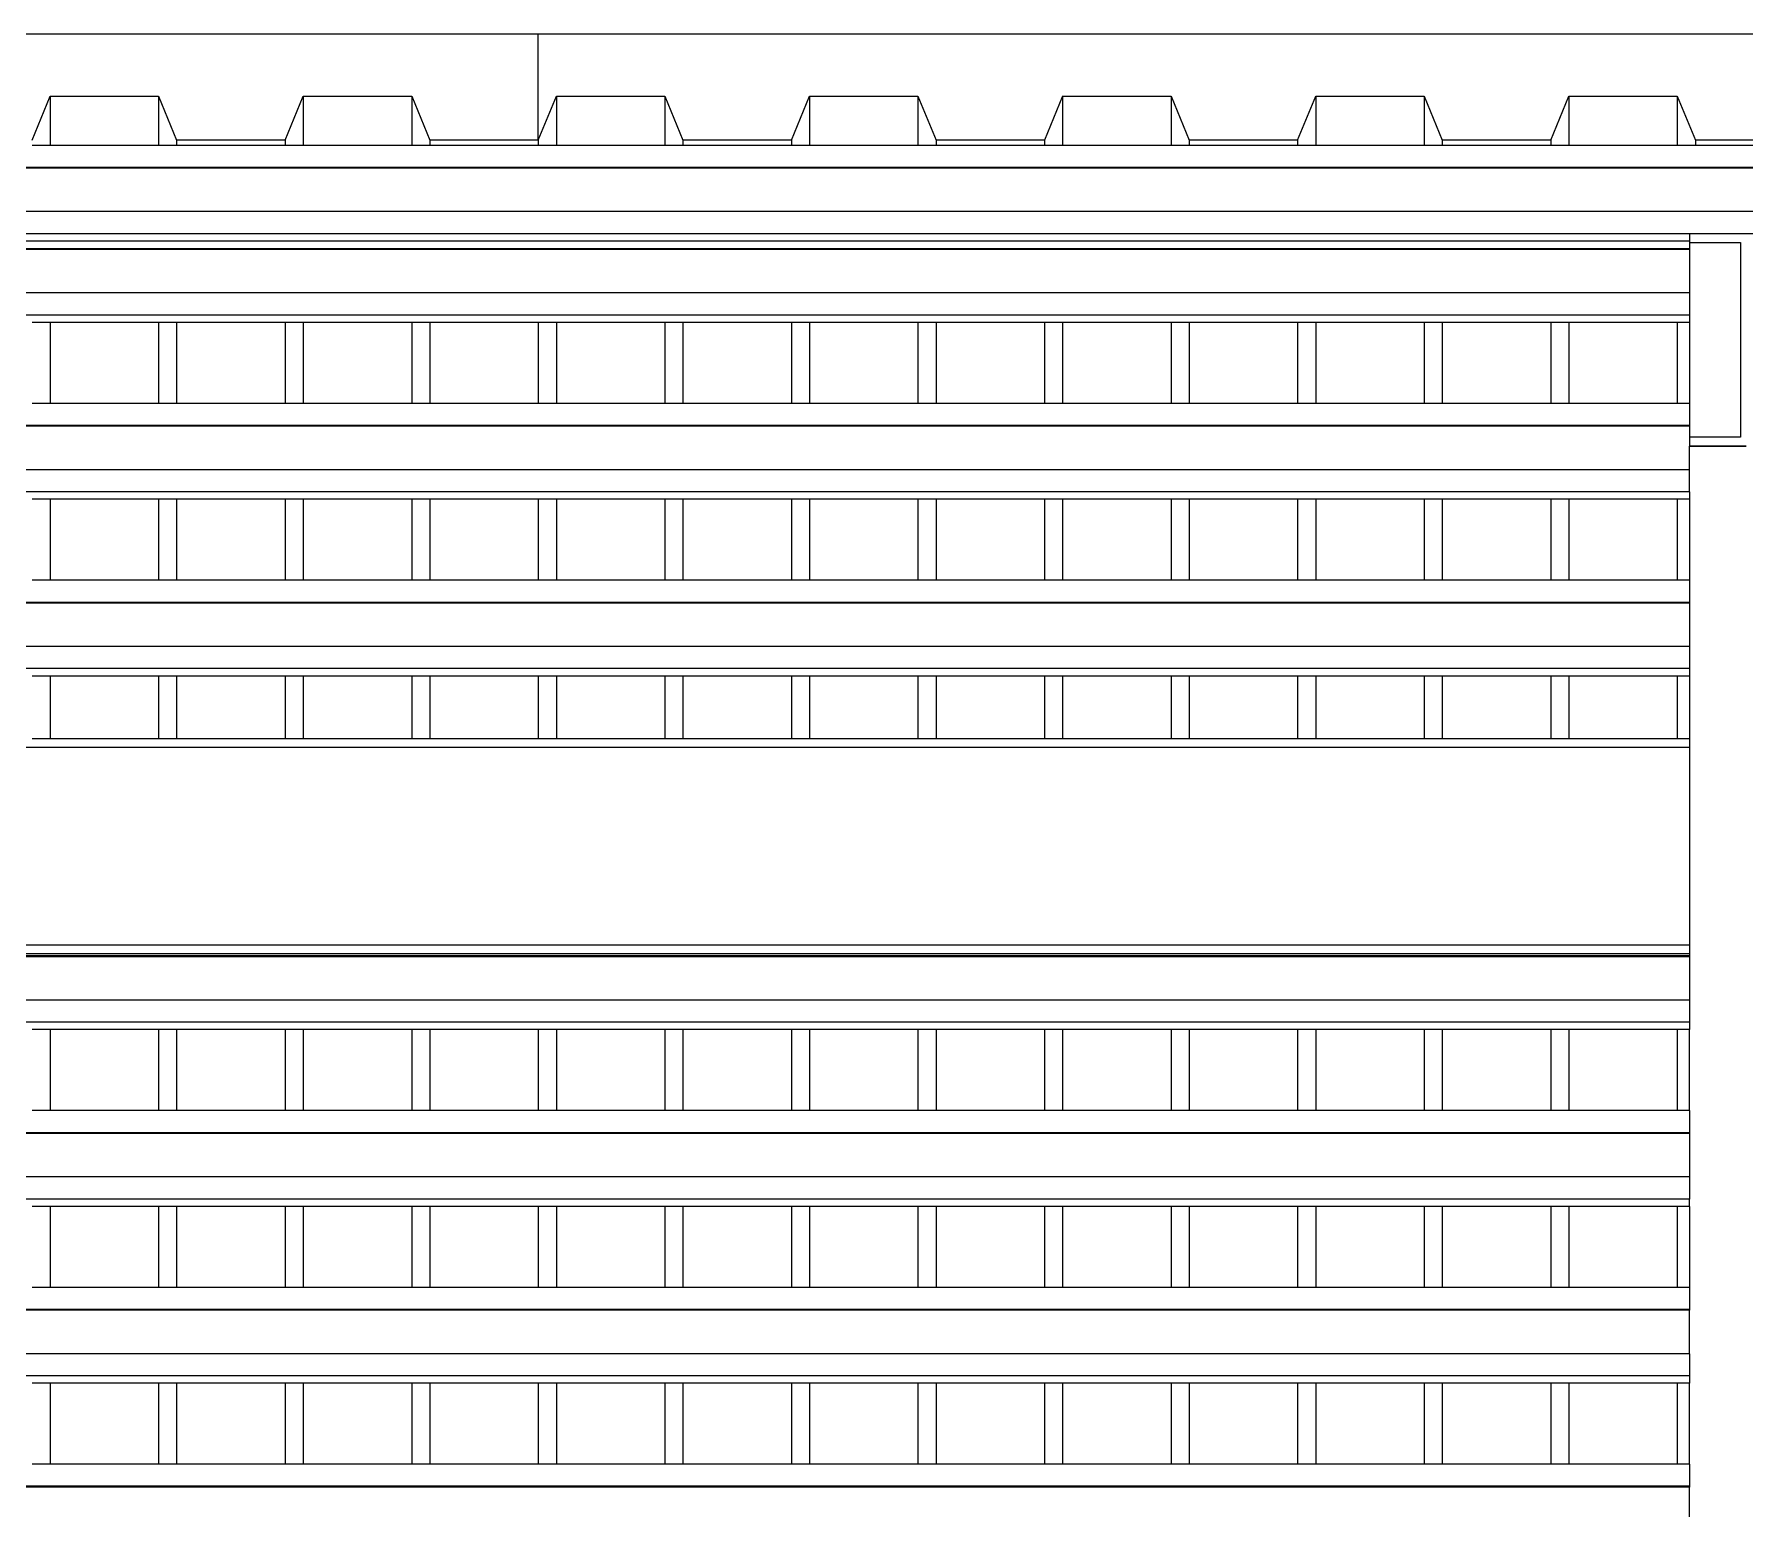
# Model space of a CAD drawing. Header units: metres. Extents: x -59 to 59, y -13 to 12.
# Drawn here: x -30.936 to -29.027, y 10.822 to 12.467 of the extents above; entities that cross this region are included whole.
import ezdxf

# ---------------------------------------------------------------- set-up
doc = ezdxf.new("R2010")
doc.units = ezdxf.units.M

msp = doc.modelspace()

# ---------------------------------------------------------------- linework, layer by layer
for p, q in [((-30.3734, 12.467), (-33.48, 12.467)), ((-30.3734, 12.3487), (-30.3734, 12.467)), ((-27.2669, 12.467), (-30.3734, 12.467)), ((-30.9382, 12.3487), (-30.9181, 12.398)), ((-30.9181, 12.398), (-30.9181, 12.343)), ((-30.9181, 12.398), (-30.797, 12.398)), ((-30.797, 12.398), (-30.797, 12.343)), ((-30.797, 12.398), (-30.7769, 12.3487)), ((-30.6558, 12.3487), (-30.6357, 12.398)), ((-30.6357, 12.398), (-30.6357, 12.343)), ((-30.6357, 12.398), (-30.5146, 12.398)), ((-30.5146, 12.398), (-30.5146, 12.343)), ((-30.5146, 12.398), (-30.4945, 12.3487)), ((-30.3734, 12.3487), (-30.3532, 12.398)), ((-30.3532, 12.398), (-30.2322, 12.398)), ((-30.3532, 12.398), (-30.3532, 12.343)), ((-30.2322, 12.398), (-30.212, 12.3487)), ((-30.2322, 12.398), (-30.2322, 12.343)), ((-30.091, 12.3487), (-30.0708, 12.398)), ((-30.0708, 12.398), (-29.9498, 12.398)), ((-30.0708, 12.398), (-30.0708, 12.343)), ((-29.9498, 12.398), (-29.9296, 12.3487)), ((-29.9498, 12.398), (-29.9498, 12.343)), ((-29.7884, 12.398), (-29.8086, 12.3487)), ((-29.7884, 12.398), (-29.7884, 12.343)), ((-29.7884, 12.398), (-29.6674, 12.398)), ((-29.6674, 12.398), (-29.6674, 12.343)), ((-29.6674, 12.398), (-29.6472, 12.3487)), ((-29.5262, 12.3487), (-29.506, 12.398)), ((-29.506, 12.398), (-29.506, 12.343)), ((-29.506, 12.398), (-29.385, 12.398)), ((-29.385, 12.398), (-29.385, 12.343)), ((-29.385, 12.398), (-29.3648, 12.3487)), ((-29.2438, 12.3487), (-29.2236, 12.398)), ((-29.2236, 12.398), (-29.2236, 12.343)), ((-29.2236, 12.398), (-29.1026, 12.398)), ((-29.1026, 12.398), (-29.1026, 12.343)), ((-29.1026, 12.398), (-29.0824, 12.3487)), ((-30.7769, 12.3487), (-30.7769, 12.343)), ((-30.6558, 12.3487), (-30.7769, 12.3487)), ((-30.6558, 12.3487), (-30.6558, 12.343)), ((-30.4945, 12.3487), (-30.4945, 12.343)), ((-30.3734, 12.3487), (-30.4945, 12.3487)), ((-30.3734, 12.3487), (-30.3734, 12.343)), ((-30.091, 12.3487), (-30.212, 12.3487)), ((-30.212, 12.3487), (-30.212, 12.343)), ((-30.091, 12.3487), (-30.091, 12.343)), ((-29.8086, 12.3487), (-29.9296, 12.3487)), ((-29.9296, 12.3487), (-29.9296, 12.343)), ((-29.8086, 12.3487), (-29.8086, 12.343)), ((-29.6472, 12.3487), (-29.6472, 12.343)), ((-29.5262, 12.3487), (-29.6472, 12.3487)), ((-29.5262, 12.3487), (-29.5262, 12.343)), ((-29.3648, 12.3487), (-29.3648, 12.343)), ((-29.2438, 12.3487), (-29.3648, 12.3487)), ((-29.2438, 12.3487), (-29.2438, 12.343)), ((-29.0824, 12.3487), (-29.0824, 12.343)), ((-28.9613, 12.3487), (-29.0824, 12.3487)), ((-30.9181, 12.343), (-30.9382, 12.343)), ((-30.797, 12.343), (-30.9181, 12.343)), ((-30.7769, 12.343), (-30.797, 12.343)), ((-30.6558, 12.343), (-30.7769, 12.343)), ((-30.6357, 12.343), (-30.6558, 12.343)), ((-30.5146, 12.343), (-30.6357, 12.343)), ((-30.4945, 12.343), (-30.5146, 12.343)), ((-30.3734, 12.343), (-30.4945, 12.343)), ((-30.3532, 12.343), (-30.3734, 12.343)), ((-30.2322, 12.343), (-30.3532, 12.343)), ((-30.212, 12.343), (-30.2322, 12.343)), ((-30.091, 12.343), (-30.212, 12.343)), ((-30.0708, 12.343), (-30.091, 12.343)), ((-29.9498, 12.343), (-30.0708, 12.343)), ((-29.9296, 12.343), (-29.9498, 12.343)), ((-29.8086, 12.343), (-29.9296, 12.343)), ((-29.7884, 12.343), (-29.8086, 12.343)), ((-29.6674, 12.343), (-29.7884, 12.343)), ((-29.6472, 12.343), (-29.6674, 12.343)), ((-29.5262, 12.343), (-29.6472, 12.343)), ((-29.506, 12.343), (-29.5262, 12.343)), ((-29.385, 12.343), (-29.506, 12.343)), ((-29.3648, 12.343), (-29.385, 12.343)), ((-29.2438, 12.343), (-29.3648, 12.343)), ((-29.2236, 12.343), (-29.2438, 12.343)), ((-29.1026, 12.343), (-29.2236, 12.343)), ((-29.0824, 12.343), (-29.1026, 12.343)), ((-28.9613, 12.343), (-29.0824, 12.343)), ((-18.7743, 12.3184), (-39.5889, 12.3184)), ((-18.7743, 12.3175), (-39.5889, 12.3175)), ((-18.7743, 12.2691), (-39.5889, 12.2691)), ((-29.0889, 12.2444), (-32.7189, 12.2444)), ((-29.0889, 12.2362), (-32.7189, 12.2362)), ((-28.9689, 12.2444), (-29.0889, 12.2444)), ((-29.0889, 12.2444), (-29.0889, 12.2362)), ((-29.0889, 12.2362), (-29.0889, 12.2347)), ((-29.0889, 12.2347), (-29.032, 12.2347)), ((-29.0889, 12.2347), (-29.0889, 12.2277)), ((-29.032, 12.2347), (-29.032, 12.0173)), ((-29.0889, 12.2277), (-32.7189, 12.2277)), ((-29.0889, 12.2268), (-32.7189, 12.2268)), ((-29.0889, 12.2277), (-29.0889, 12.2268)), ((-29.0889, 12.2268), (-29.0889, 12.1783)), ((-29.0889, 12.1783), (-32.7189, 12.1783)), ((-29.0889, 12.1783), (-29.0889, 12.1537)), ((-29.0889, 12.1537), (-32.7189, 12.1537)), ((-30.9181, 12.1455), (-30.9382, 12.1455)), ((-30.9181, 12.1455), (-30.9181, 12.055)), ((-30.797, 12.1455), (-30.9181, 12.1455)), ((-30.797, 12.1455), (-30.797, 12.055)), ((-30.7769, 12.1455), (-30.797, 12.1455)), ((-30.7769, 12.1455), (-30.7769, 12.055)), ((-30.6558, 12.1455), (-30.7769, 12.1455)), ((-30.6558, 12.1455), (-30.6558, 12.055)), ((-30.6357, 12.1455), (-30.6558, 12.1455)), ((-30.6357, 12.1455), (-30.6357, 12.055)), ((-30.5146, 12.1455), (-30.6357, 12.1455)), ((-30.5146, 12.1455), (-30.5146, 12.055)), ((-30.4945, 12.1455), (-30.5146, 12.1455)), ((-30.4945, 12.1455), (-30.4945, 12.055)), ((-30.3734, 12.1455), (-30.4945, 12.1455)), ((-30.3734, 12.1455), (-30.3734, 12.055)), ((-30.3532, 12.1455), (-30.3734, 12.1455)), ((-30.3532, 12.1455), (-30.3532, 12.055)), ((-30.2322, 12.1455), (-30.3532, 12.1455)), ((-30.2322, 12.1455), (-30.2322, 12.055)), ((-30.212, 12.1455), (-30.2322, 12.1455)), ((-30.212, 12.1455), (-30.212, 12.055)), ((-30.091, 12.1455), (-30.212, 12.1455)), ((-30.091, 12.1455), (-30.091, 12.055)), ((-30.0708, 12.1455), (-30.091, 12.1455)), ((-30.0708, 12.1455), (-30.0708, 12.055)), ((-29.9498, 12.1455), (-30.0708, 12.1455)), ((-29.9498, 12.1455), (-29.9498, 12.055)), ((-29.9296, 12.1455), (-29.9498, 12.1455)), ((-29.9296, 12.1455), (-29.9296, 12.055)), ((-29.8086, 12.1455), (-29.9296, 12.1455)), ((-29.8086, 12.1455), (-29.8086, 12.055)), ((-29.7884, 12.1455), (-29.8086, 12.1455)), ((-29.7884, 12.1455), (-29.7884, 12.055)), ((-29.6674, 12.1455), (-29.7884, 12.1455)), ((-29.6674, 12.1455), (-29.6674, 12.055)), ((-29.6472, 12.1455), (-29.6674, 12.1455)), ((-29.6472, 12.1455), (-29.6472, 12.055)), ((-29.5262, 12.1455), (-29.6472, 12.1455)), ((-29.5262, 12.1455), (-29.5262, 12.055)), ((-29.506, 12.1455), (-29.5262, 12.1455)), ((-29.506, 12.1455), (-29.506, 12.055)), ((-29.385, 12.1455), (-29.506, 12.1455)), ((-29.385, 12.1455), (-29.385, 12.055)), ((-29.3648, 12.1455), (-29.385, 12.1455)), ((-29.3648, 12.1455), (-29.3648, 12.055)), ((-29.2438, 12.1455), (-29.3648, 12.1455)), ((-29.2438, 12.1455), (-29.2438, 12.055)), ((-29.2236, 12.1455), (-29.2438, 12.1455)), ((-29.2236, 12.1455), (-29.2236, 12.055)), ((-29.1026, 12.1455), (-29.2236, 12.1455)), ((-29.1026, 12.1455), (-29.1026, 12.055)), ((-29.0889, 12.1455), (-29.1026, 12.1455)), ((-29.0889, 12.1537), (-29.0889, 12.1455)), ((-29.0889, 12.1455), (-29.0889, 12.055)), ((-30.9181, 12.055), (-30.9382, 12.055)), ((-30.797, 12.055), (-30.9181, 12.055)), ((-30.7769, 12.055), (-30.797, 12.055)), ((-30.6558, 12.055), (-30.7769, 12.055)), ((-30.6357, 12.055), (-30.6558, 12.055)), ((-30.5146, 12.055), (-30.6357, 12.055)), ((-30.4945, 12.055), (-30.5146, 12.055)), ((-30.3734, 12.055), (-30.4945, 12.055)), ((-30.3532, 12.055), (-30.3734, 12.055)), ((-30.2322, 12.055), (-30.3532, 12.055)), ((-30.212, 12.055), (-30.2322, 12.055)), ((-30.091, 12.055), (-30.212, 12.055)), ((-30.0708, 12.055), (-30.091, 12.055)), ((-29.9498, 12.055), (-30.0708, 12.055)), ((-29.9296, 12.055), (-29.9498, 12.055)), ((-29.8086, 12.055), (-29.9296, 12.055)), ((-29.7884, 12.055), (-29.8086, 12.055)), ((-29.6674, 12.055), (-29.7884, 12.055)), ((-29.6472, 12.055), (-29.6674, 12.055)), ((-29.5262, 12.055), (-29.6472, 12.055)), ((-29.506, 12.055), (-29.5262, 12.055)), ((-29.385, 12.055), (-29.506, 12.055)), ((-29.3648, 12.055), (-29.385, 12.055)), ((-29.2438, 12.055), (-29.3648, 12.055)), ((-29.2236, 12.055), (-29.2438, 12.055)), ((-29.1026, 12.055), (-29.2236, 12.055)), ((-29.0889, 12.055), (-29.1026, 12.055)), ((-29.0889, 12.055), (-29.0889, 12.0304)), ((-29.0889, 12.0304), (-32.7189, 12.0304)), ((-29.0889, 12.0296), (-32.7189, 12.0296)), ((-29.0889, 12.0304), (-29.0889, 12.0296)), ((-29.0889, 12.0296), (-29.0889, 12.0173)), ((-29.0889, 12.0173), (-29.0889, 12.0077)), ((-29.032, 12.0173), (-29.0889, 12.0173)), ((-29.0889, 12.0077), (-29.032, 12.0077)), ((-29.0889, 12.0077), (-29.0889, 12.0074)), ((-29.0889, 12.0074), (-29.032, 12.0074)), ((-29.0889, 11.9811), (-29.0889, 12.0074)), ((-29.0889, 12.0074), (-29.0889, 12.0074)), ((-29.032, 12.0077), (-29.032, 12.0074)), ((-29.032, 12.0077), (-29.0258, 12.0077)), ((-29.032, 12.0074), (-29.0258, 12.0074)), ((-29.0889, 11.9811), (-32.7189, 11.9811)), ((-29.0889, 11.9564), (-29.0889, 11.9811)), ((-29.0889, 11.9564), (-32.7189, 11.9564)), ((-30.9181, 11.9482), (-30.9382, 11.9482)), ((-30.9181, 11.9482), (-30.9181, 11.8578)), ((-30.797, 11.9482), (-30.9181, 11.9482)), ((-30.797, 11.9482), (-30.797, 11.8578)), ((-30.7769, 11.9482), (-30.797, 11.9482)), ((-30.7769, 11.9482), (-30.7769, 11.8578)), ((-30.6558, 11.9482), (-30.7769, 11.9482)), ((-30.6558, 11.9482), (-30.6558, 11.8578)), ((-30.6357, 11.9482), (-30.6558, 11.9482)), ((-30.6357, 11.9482), (-30.6357, 11.8578)), ((-30.5146, 11.9482), (-30.6357, 11.9482)), ((-30.5146, 11.9482), (-30.5146, 11.8578)), ((-30.4945, 11.9482), (-30.5146, 11.9482)), ((-30.4945, 11.9482), (-30.4945, 11.8578)), ((-30.3734, 11.9482), (-30.4945, 11.9482)), ((-30.3734, 11.9482), (-30.3734, 11.8578)), ((-30.3532, 11.9482), (-30.3734, 11.9482)), ((-30.3532, 11.9482), (-30.3532, 11.8578)), ((-30.2322, 11.9482), (-30.3532, 11.9482)), ((-30.2322, 11.9482), (-30.2322, 11.8578)), ((-30.212, 11.9482), (-30.2322, 11.9482)), ((-30.212, 11.9482), (-30.212, 11.8578)), ((-30.091, 11.9482), (-30.212, 11.9482)), ((-30.091, 11.9482), (-30.091, 11.8578)), ((-30.0708, 11.9482), (-30.091, 11.9482)), ((-30.0708, 11.9482), (-30.0708, 11.8578)), ((-29.9498, 11.9482), (-30.0708, 11.9482)), ((-29.9498, 11.9482), (-29.9498, 11.8578)), ((-29.9296, 11.9482), (-29.9498, 11.9482)), ((-29.9296, 11.9482), (-29.9296, 11.8578)), ((-29.8086, 11.9482), (-29.9296, 11.9482)), ((-29.8086, 11.9482), (-29.8086, 11.8578)), ((-29.7884, 11.9482), (-29.8086, 11.9482)), ((-29.7884, 11.9482), (-29.7884, 11.8578)), ((-29.6674, 11.9482), (-29.7884, 11.9482)), ((-29.6674, 11.9482), (-29.6674, 11.8578)), ((-29.6472, 11.9482), (-29.6674, 11.9482)), ((-29.6472, 11.9482), (-29.6472, 11.8578)), ((-29.5262, 11.9482), (-29.6472, 11.9482)), ((-29.5262, 11.9482), (-29.5262, 11.8578)), ((-29.506, 11.9482), (-29.5262, 11.9482)), ((-29.506, 11.9482), (-29.506, 11.8578)), ((-29.385, 11.9482), (-29.506, 11.9482)), ((-29.385, 11.9482), (-29.385, 11.8578)), ((-29.3648, 11.9482), (-29.385, 11.9482)), ((-29.3648, 11.9482), (-29.3648, 11.8578)), ((-29.2438, 11.9482), (-29.3648, 11.9482)), ((-29.2438, 11.9482), (-29.2438, 11.8578)), ((-29.2236, 11.9482), (-29.2438, 11.9482)), ((-29.2236, 11.9482), (-29.2236, 11.8578)), ((-29.1026, 11.9482), (-29.2236, 11.9482)), ((-29.1026, 11.9482), (-29.1026, 11.8578)), ((-29.0889, 11.9482), (-29.1026, 11.9482)), ((-29.0889, 11.9564), (-29.0889, 11.9482)), ((-29.0889, 11.9482), (-29.0889, 11.8578)), ((-30.9181, 11.8578), (-30.9382, 11.8578)), ((-30.797, 11.8578), (-30.9181, 11.8578)), ((-30.7769, 11.8578), (-30.797, 11.8578)), ((-30.6558, 11.8578), (-30.7769, 11.8578)), ((-30.6357, 11.8578), (-30.6558, 11.8578)), ((-30.5146, 11.8578), (-30.6357, 11.8578)), ((-30.4945, 11.8578), (-30.5146, 11.8578)), ((-30.3734, 11.8578), (-30.4945, 11.8578)), ((-30.3532, 11.8578), (-30.3734, 11.8578)), ((-30.2322, 11.8578), (-30.3532, 11.8578)), ((-30.212, 11.8578), (-30.2322, 11.8578)), ((-30.091, 11.8578), (-30.212, 11.8578)), ((-30.0708, 11.8578), (-30.091, 11.8578)), ((-29.9498, 11.8578), (-30.0708, 11.8578)), ((-29.9296, 11.8578), (-29.9498, 11.8578)), ((-29.8086, 11.8578), (-29.9296, 11.8578)), ((-29.7884, 11.8578), (-29.8086, 11.8578)), ((-29.6674, 11.8578), (-29.7884, 11.8578)), ((-29.6472, 11.8578), (-29.6674, 11.8578)), ((-29.5262, 11.8578), (-29.6472, 11.8578)), ((-29.506, 11.8578), (-29.5262, 11.8578)), ((-29.385, 11.8578), (-29.506, 11.8578)), ((-29.3648, 11.8578), (-29.385, 11.8578)), ((-29.2438, 11.8578), (-29.3648, 11.8578)), ((-29.2236, 11.8578), (-29.2438, 11.8578)), ((-29.1026, 11.8578), (-29.2236, 11.8578)), ((-29.0889, 11.8578), (-29.1026, 11.8578)), ((-29.0889, 11.8578), (-29.0889, 11.8331)), ((-29.0889, 11.8331), (-32.7189, 11.8331)), ((-29.0889, 11.8331), (-29.0889, 11.8323)), ((-29.0889, 11.8323), (-32.7189, 11.8323)), ((-29.0889, 11.8323), (-29.0889, 11.7838)), ((-29.0889, 11.7838), (-32.7189, 11.7838)), ((-29.0889, 11.7838), (-29.0889, 11.7591)), ((-29.0889, 11.7591), (-32.7189, 11.7591)), ((-29.0889, 11.7591), (-29.0889, 11.7509)), ((-30.9181, 11.7509), (-30.9382, 11.7509)), ((-30.9181, 11.7509), (-30.9181, 11.6812)), ((-30.797, 11.7509), (-30.9181, 11.7509)), ((-30.797, 11.7509), (-30.797, 11.6812)), ((-30.7769, 11.7509), (-30.797, 11.7509)), ((-30.7769, 11.7509), (-30.7769, 11.6812)), ((-30.6558, 11.7509), (-30.7769, 11.7509)), ((-30.6558, 11.7509), (-30.6558, 11.6812)), ((-30.6357, 11.7509), (-30.6558, 11.7509)), ((-30.6357, 11.7509), (-30.6357, 11.6812)), ((-30.5146, 11.7509), (-30.6357, 11.7509)), ((-30.5146, 11.7509), (-30.5146, 11.6812)), ((-30.4945, 11.7509), (-30.5146, 11.7509)), ((-30.4945, 11.7509), (-30.4945, 11.6812)), ((-30.3734, 11.7509), (-30.4945, 11.7509)), ((-30.3734, 11.7509), (-30.3734, 11.6812)), ((-30.3532, 11.7509), (-30.3734, 11.7509)), ((-30.3532, 11.7509), (-30.3532, 11.6812)), ((-30.2322, 11.7509), (-30.3532, 11.7509)), ((-30.2322, 11.7509), (-30.2322, 11.6812)), ((-30.212, 11.7509), (-30.2322, 11.7509)), ((-30.212, 11.7509), (-30.212, 11.6812)), ((-30.091, 11.7509), (-30.212, 11.7509)), ((-30.091, 11.7509), (-30.091, 11.6812)), ((-30.0708, 11.7509), (-30.091, 11.7509)), ((-30.0708, 11.7509), (-30.0708, 11.6812)), ((-29.9498, 11.7509), (-30.0708, 11.7509)), ((-29.9498, 11.7509), (-29.9498, 11.6812)), ((-29.9296, 11.7509), (-29.9498, 11.7509)), ((-29.9296, 11.7509), (-29.9296, 11.6812)), ((-29.8086, 11.7509), (-29.9296, 11.7509)), ((-29.8086, 11.7509), (-29.8086, 11.6812)), ((-29.7884, 11.7509), (-29.8086, 11.7509)), ((-29.7884, 11.7509), (-29.7884, 11.6812)), ((-29.6674, 11.7509), (-29.7884, 11.7509)), ((-29.6674, 11.7509), (-29.6674, 11.6812)), ((-29.6472, 11.7509), (-29.6674, 11.7509)), ((-29.6472, 11.7509), (-29.6472, 11.6812)), ((-29.5262, 11.7509), (-29.6472, 11.7509)), ((-29.5262, 11.7509), (-29.5262, 11.6812)), ((-29.506, 11.7509), (-29.5262, 11.7509)), ((-29.506, 11.7509), (-29.506, 11.6812)), ((-29.385, 11.7509), (-29.506, 11.7509)), ((-29.385, 11.7509), (-29.385, 11.6812)), ((-29.3648, 11.7509), (-29.385, 11.7509)), ((-29.3648, 11.7509), (-29.3648, 11.6812)), ((-29.2438, 11.7509), (-29.3648, 11.7509)), ((-29.2438, 11.7509), (-29.2438, 11.6812)), ((-29.2236, 11.7509), (-29.2438, 11.7509)), ((-29.2236, 11.7509), (-29.2236, 11.6812)), ((-29.1026, 11.7509), (-29.2236, 11.7509)), ((-29.1026, 11.7509), (-29.1026, 11.6812)), ((-29.0889, 11.7509), (-29.1026, 11.7509)), ((-29.0889, 11.7509), (-29.0889, 11.6812)), ((-30.9382, 11.6812), (-30.9181, 11.6812)), ((-30.9181, 11.6812), (-30.797, 11.6812)), ((-30.797, 11.6812), (-30.7769, 11.6812)), ((-30.7769, 11.6812), (-30.6558, 11.6812)), ((-30.6558, 11.6812), (-30.6357, 11.6812)), ((-30.6357, 11.6812), (-30.5146, 11.6812)), ((-30.5146, 11.6812), (-30.4945, 11.6812)), ((-30.4945, 11.6812), (-30.3734, 11.6812)), ((-30.3734, 11.6812), (-30.3532, 11.6812)), ((-30.3532, 11.6812), (-30.2322, 11.6812)), ((-30.2322, 11.6812), (-30.212, 11.6812)), ((-30.212, 11.6812), (-30.091, 11.6812)), ((-30.091, 11.6812), (-30.0708, 11.6812)), ((-30.0708, 11.6812), (-29.9498, 11.6812)), ((-29.9498, 11.6812), (-29.9296, 11.6812)), ((-29.9296, 11.6812), (-29.8086, 11.6812)), ((-29.8086, 11.6812), (-29.7884, 11.6812)), ((-29.7884, 11.6812), (-29.6674, 11.6812)), ((-29.6674, 11.6812), (-29.6472, 11.6812)), ((-29.6472, 11.6812), (-29.5262, 11.6812)), ((-29.5262, 11.6812), (-29.506, 11.6812)), ((-29.506, 11.6812), (-29.385, 11.6812)), ((-29.385, 11.6812), (-29.3648, 11.6812)), ((-29.3648, 11.6812), (-29.2438, 11.6812)), ((-29.2438, 11.6812), (-29.2236, 11.6812)), ((-29.2236, 11.6812), (-29.1026, 11.6812)), ((-29.1026, 11.6812), (-29.0889, 11.6812)), ((-29.0889, 11.6812), (-29.0889, 11.6714)), ((-32.7189, 11.6714), (-29.0889, 11.6714)), ((-29.0889, 11.6714), (-29.0889, 11.451)), ((-32.7189, 11.451), (-29.0889, 11.451)), ((-29.0889, 11.451), (-29.0889, 11.4412)), ((-32.7189, 11.4412), (-29.0889, 11.4412)), ((-29.0889, 11.4385), (-32.7189, 11.4385)), ((-29.0889, 11.4377), (-32.7189, 11.4377)), ((-29.0889, 11.4412), (-29.0889, 11.4385)), ((-29.0889, 11.4385), (-29.0889, 11.4377)), ((-29.0889, 11.4377), (-29.0889, 11.3892)), ((-29.0889, 11.3892), (-32.7189, 11.3892)), ((-29.0889, 11.3892), (-29.0889, 11.3646)), ((-29.0889, 11.3646), (-32.7189, 11.3646)), ((-30.9181, 11.3563), (-30.9382, 11.3563)), ((-30.9181, 11.3563), (-30.9181, 11.2659)), ((-30.797, 11.3563), (-30.9181, 11.3563)), ((-30.797, 11.3563), (-30.797, 11.2659)), ((-30.7769, 11.3563), (-30.797, 11.3563)), ((-30.7769, 11.3563), (-30.7769, 11.2659)), ((-30.6558, 11.3563), (-30.7769, 11.3563)), ((-30.6558, 11.3563), (-30.6558, 11.2659)), ((-30.6357, 11.3563), (-30.6558, 11.3563)), ((-30.6357, 11.3563), (-30.6357, 11.2659)), ((-30.5146, 11.3563), (-30.6357, 11.3563)), ((-30.5146, 11.3563), (-30.5146, 11.2659)), ((-30.4945, 11.3563), (-30.5146, 11.3563)), ((-30.4945, 11.3563), (-30.4945, 11.2659)), ((-30.3734, 11.3563), (-30.4945, 11.3563)), ((-30.3734, 11.3563), (-30.3734, 11.2659)), ((-30.3532, 11.3563), (-30.3734, 11.3563)), ((-30.3532, 11.3563), (-30.3532, 11.2659)), ((-30.2322, 11.3563), (-30.3532, 11.3563)), ((-30.2322, 11.3563), (-30.2322, 11.2659)), ((-30.212, 11.3563), (-30.2322, 11.3563)), ((-30.212, 11.3563), (-30.212, 11.2659)), ((-30.091, 11.3563), (-30.212, 11.3563)), ((-30.091, 11.3563), (-30.091, 11.2659)), ((-30.0708, 11.3563), (-30.091, 11.3563)), ((-30.0708, 11.3563), (-30.0708, 11.2659)), ((-29.9498, 11.3563), (-30.0708, 11.3563)), ((-29.9498, 11.3563), (-29.9498, 11.2659)), ((-29.9296, 11.3563), (-29.9498, 11.3563)), ((-29.9296, 11.3563), (-29.9296, 11.2659)), ((-29.8086, 11.3563), (-29.9296, 11.3563)), ((-29.8086, 11.3563), (-29.8086, 11.2659)), ((-29.7884, 11.3563), (-29.8086, 11.3563)), ((-29.7884, 11.3563), (-29.7884, 11.2659)), ((-29.6674, 11.3563), (-29.7884, 11.3563)), ((-29.6674, 11.3563), (-29.6674, 11.2659)), ((-29.6472, 11.3563), (-29.6674, 11.3563)), ((-29.6472, 11.3563), (-29.6472, 11.2659)), ((-29.5262, 11.3563), (-29.6472, 11.3563)), ((-29.5262, 11.3563), (-29.5262, 11.2659)), ((-29.506, 11.3563), (-29.5262, 11.3563)), ((-29.506, 11.3563), (-29.506, 11.2659)), ((-29.385, 11.3563), (-29.506, 11.3563)), ((-29.385, 11.3563), (-29.385, 11.2659)), ((-29.3648, 11.3563), (-29.385, 11.3563)), ((-29.3648, 11.3563), (-29.3648, 11.2659)), ((-29.2438, 11.3563), (-29.3648, 11.3563)), ((-29.2438, 11.3563), (-29.2438, 11.2659)), ((-29.2236, 11.3563), (-29.2438, 11.3563)), ((-29.2236, 11.3563), (-29.2236, 11.2659)), ((-29.1026, 11.3563), (-29.2236, 11.3563)), ((-29.1026, 11.3563), (-29.1026, 11.2659)), ((-29.0889, 11.3563), (-29.1026, 11.3563)), ((-29.0889, 11.3646), (-29.0889, 11.3563)), ((-29.0889, 11.2659), (-29.0889, 11.3563)), ((-30.9181, 11.2659), (-30.9382, 11.2659)), ((-30.797, 11.2659), (-30.9181, 11.2659)), ((-30.7769, 11.2659), (-30.797, 11.2659)), ((-30.6558, 11.2659), (-30.7769, 11.2659)), ((-30.6357, 11.2659), (-30.6558, 11.2659)), ((-30.5146, 11.2659), (-30.6357, 11.2659)), ((-30.4945, 11.2659), (-30.5146, 11.2659)), ((-30.3734, 11.2659), (-30.4945, 11.2659)), ((-30.3532, 11.2659), (-30.3734, 11.2659)), ((-30.2322, 11.2659), (-30.3532, 11.2659)), ((-30.212, 11.2659), (-30.2322, 11.2659)), ((-30.091, 11.2659), (-30.212, 11.2659)), ((-30.0708, 11.2659), (-30.091, 11.2659)), ((-29.9498, 11.2659), (-30.0708, 11.2659)), ((-29.9296, 11.2659), (-29.9498, 11.2659)), ((-29.8086, 11.2659), (-29.9296, 11.2659)), ((-29.7884, 11.2659), (-29.8086, 11.2659)), ((-29.6674, 11.2659), (-29.7884, 11.2659)), ((-29.6472, 11.2659), (-29.6674, 11.2659)), ((-29.5262, 11.2659), (-29.6472, 11.2659)), ((-29.506, 11.2659), (-29.5262, 11.2659)), ((-29.385, 11.2659), (-29.506, 11.2659)), ((-29.3648, 11.2659), (-29.385, 11.2659)), ((-29.2438, 11.2659), (-29.3648, 11.2659)), ((-29.2236, 11.2659), (-29.2438, 11.2659)), ((-29.1026, 11.2659), (-29.2236, 11.2659)), ((-29.0889, 11.2659), (-29.1026, 11.2659)), ((-29.0889, 11.2659), (-29.0889, 11.2413)), ((-29.0889, 11.2413), (-32.7189, 11.2413)), ((-29.0889, 11.2413), (-29.0889, 11.2404)), ((-29.0889, 11.2404), (-32.7189, 11.2404)), ((-29.0889, 11.2404), (-29.0889, 11.1919)), ((-29.0889, 11.1919), (-32.7189, 11.1919)), ((-29.0889, 11.1919), (-29.0889, 11.1673)), ((-29.0889, 11.1673), (-32.7189, 11.1673)), ((-29.0889, 11.1591), (-29.0889, 11.1673)), ((-30.9181, 11.1591), (-30.9382, 11.1591)), ((-30.9181, 11.1591), (-30.9181, 11.0686)), ((-30.797, 11.1591), (-30.9181, 11.1591)), ((-30.797, 11.1591), (-30.797, 11.0686)), ((-30.7769, 11.1591), (-30.797, 11.1591)), ((-30.7769, 11.1591), (-30.7769, 11.0686)), ((-30.6558, 11.1591), (-30.7769, 11.1591)), ((-30.6558, 11.1591), (-30.6558, 11.0686)), ((-30.6357, 11.1591), (-30.6558, 11.1591)), ((-30.6357, 11.1591), (-30.6357, 11.0686)), ((-30.5146, 11.1591), (-30.6357, 11.1591)), ((-30.5146, 11.1591), (-30.5146, 11.0686)), ((-30.4945, 11.1591), (-30.5146, 11.1591)), ((-30.4945, 11.1591), (-30.4945, 11.0686)), ((-30.3734, 11.1591), (-30.4945, 11.1591)), ((-30.3734, 11.1591), (-30.3734, 11.0686)), ((-30.3532, 11.1591), (-30.3734, 11.1591)), ((-30.3532, 11.1591), (-30.3532, 11.0686)), ((-30.2322, 11.1591), (-30.3532, 11.1591)), ((-30.2322, 11.1591), (-30.2322, 11.0686)), ((-30.212, 11.1591), (-30.2322, 11.1591)), ((-30.212, 11.1591), (-30.212, 11.0686)), ((-30.091, 11.1591), (-30.212, 11.1591)), ((-30.091, 11.1591), (-30.091, 11.0686)), ((-30.0708, 11.1591), (-30.091, 11.1591)), ((-30.0708, 11.1591), (-30.0708, 11.0686)), ((-29.9498, 11.1591), (-30.0708, 11.1591)), ((-29.9498, 11.1591), (-29.9498, 11.0686)), ((-29.9296, 11.1591), (-29.9498, 11.1591)), ((-29.9296, 11.1591), (-29.9296, 11.0686)), ((-29.8086, 11.1591), (-29.9296, 11.1591)), ((-29.8086, 11.1591), (-29.8086, 11.0686)), ((-29.7884, 11.1591), (-29.8086, 11.1591)), ((-29.7884, 11.1591), (-29.7884, 11.0686)), ((-29.6674, 11.1591), (-29.7884, 11.1591)), ((-29.6674, 11.1591), (-29.6674, 11.0686)), ((-29.6472, 11.1591), (-29.6674, 11.1591)), ((-29.6472, 11.1591), (-29.6472, 11.0686)), ((-29.5262, 11.1591), (-29.6472, 11.1591)), ((-29.5262, 11.1591), (-29.5262, 11.0686)), ((-29.506, 11.1591), (-29.5262, 11.1591)), ((-29.506, 11.1591), (-29.506, 11.0686)), ((-29.385, 11.1591), (-29.506, 11.1591)), ((-29.385, 11.1591), (-29.385, 11.0686)), ((-29.3648, 11.1591), (-29.385, 11.1591)), ((-29.3648, 11.1591), (-29.3648, 11.0686)), ((-29.2438, 11.1591), (-29.3648, 11.1591)), ((-29.2438, 11.1591), (-29.2438, 11.0686)), ((-29.2236, 11.1591), (-29.2438, 11.1591)), ((-29.2236, 11.1591), (-29.2236, 11.0686)), ((-29.1026, 11.1591), (-29.2236, 11.1591)), ((-29.1026, 11.1591), (-29.1026, 11.0686)), ((-29.0889, 11.1591), (-29.1026, 11.1591)), ((-29.0889, 11.1591), (-29.0889, 11.0686)), ((-30.9181, 11.0686), (-30.9382, 11.0686)), ((-30.797, 11.0686), (-30.9181, 11.0686)), ((-30.7769, 11.0686), (-30.797, 11.0686)), ((-30.6558, 11.0686), (-30.7769, 11.0686)), ((-30.6357, 11.0686), (-30.6558, 11.0686)), ((-30.5146, 11.0686), (-30.6357, 11.0686)), ((-30.4945, 11.0686), (-30.5146, 11.0686)), ((-30.3734, 11.0686), (-30.4945, 11.0686)), ((-30.3532, 11.0686), (-30.3734, 11.0686)), ((-30.2322, 11.0686), (-30.3532, 11.0686)), ((-30.212, 11.0686), (-30.2322, 11.0686)), ((-30.091, 11.0686), (-30.212, 11.0686)), ((-30.0708, 11.0686), (-30.091, 11.0686)), ((-29.9498, 11.0686), (-30.0708, 11.0686)), ((-29.9296, 11.0686), (-29.9498, 11.0686)), ((-29.8086, 11.0686), (-29.9296, 11.0686)), ((-29.7884, 11.0686), (-29.8086, 11.0686)), ((-29.6674, 11.0686), (-29.7884, 11.0686)), ((-29.6472, 11.0686), (-29.6674, 11.0686)), ((-29.5262, 11.0686), (-29.6472, 11.0686)), ((-29.506, 11.0686), (-29.5262, 11.0686)), ((-29.385, 11.0686), (-29.506, 11.0686)), ((-29.3648, 11.0686), (-29.385, 11.0686)), ((-29.2438, 11.0686), (-29.3648, 11.0686)), ((-29.2236, 11.0686), (-29.2438, 11.0686)), ((-29.1026, 11.0686), (-29.2236, 11.0686)), ((-29.0889, 11.0686), (-29.1026, 11.0686)), ((-29.0889, 11.0686), (-29.0889, 11.044)), ((-29.0889, 11.044), (-32.7189, 11.044)), ((-29.0889, 11.0432), (-32.7189, 11.0432)), ((-29.0889, 11.044), (-29.0889, 11.0432)), ((-29.0889, 10.9947), (-29.0889, 11.0432)), ((-29.0889, 10.9947), (-32.7189, 10.9947)), ((-29.0889, 10.9947), (-29.0889, 10.97)), ((-29.0889, 10.97), (-32.7189, 10.97)), ((-30.9181, 10.9618), (-30.9382, 10.9618)), ((-30.9181, 10.9618), (-30.9181, 10.8714)), ((-30.797, 10.9618), (-30.9181, 10.9618)), ((-30.797, 10.9618), (-30.797, 10.8714)), ((-30.7769, 10.9618), (-30.797, 10.9618)), ((-30.7769, 10.9618), (-30.7769, 10.8714)), ((-30.6558, 10.9618), (-30.7769, 10.9618)), ((-30.6558, 10.9618), (-30.6558, 10.8714)), ((-30.6357, 10.9618), (-30.6558, 10.9618)), ((-30.6357, 10.9618), (-30.6357, 10.8714)), ((-30.5146, 10.9618), (-30.6357, 10.9618)), ((-30.5146, 10.9618), (-30.5146, 10.8714)), ((-30.4945, 10.9618), (-30.5146, 10.9618)), ((-30.4945, 10.9618), (-30.4945, 10.8714)), ((-30.3734, 10.9618), (-30.4945, 10.9618)), ((-30.3734, 10.9618), (-30.3734, 10.8714)), ((-30.3532, 10.9618), (-30.3734, 10.9618)), ((-30.3532, 10.9618), (-30.3532, 10.8714)), ((-30.2322, 10.9618), (-30.3532, 10.9618)), ((-30.2322, 10.9618), (-30.2322, 10.8714)), ((-30.212, 10.9618), (-30.2322, 10.9618)), ((-30.212, 10.9618), (-30.212, 10.8714)), ((-30.091, 10.9618), (-30.212, 10.9618)), ((-30.091, 10.9618), (-30.091, 10.8714)), ((-30.0708, 10.9618), (-30.091, 10.9618)), ((-30.0708, 10.9618), (-30.0708, 10.8714)), ((-29.9498, 10.9618), (-30.0708, 10.9618)), ((-29.9498, 10.9618), (-29.9498, 10.8714)), ((-29.9296, 10.9618), (-29.9498, 10.9618)), ((-29.9296, 10.9618), (-29.9296, 10.8714)), ((-29.8086, 10.9618), (-29.9296, 10.9618)), ((-29.8086, 10.9618), (-29.8086, 10.8714)), ((-29.7884, 10.9618), (-29.8086, 10.9618)), ((-29.7884, 10.9618), (-29.7884, 10.8714)), ((-29.6674, 10.9618), (-29.7884, 10.9618)), ((-29.6674, 10.9618), (-29.6674, 10.8714)), ((-29.6472, 10.9618), (-29.6674, 10.9618)), ((-29.6472, 10.9618), (-29.6472, 10.8714)), ((-29.5262, 10.9618), (-29.6472, 10.9618)), ((-29.5262, 10.9618), (-29.5262, 10.8714)), ((-29.506, 10.9618), (-29.5262, 10.9618)), ((-29.506, 10.9618), (-29.506, 10.8714)), ((-29.385, 10.9618), (-29.506, 10.9618)), ((-29.385, 10.9618), (-29.385, 10.8714)), ((-29.3648, 10.9618), (-29.385, 10.9618)), ((-29.3648, 10.9618), (-29.3648, 10.8714)), ((-29.2438, 10.9618), (-29.3648, 10.9618)), ((-29.2438, 10.9618), (-29.2438, 10.8714)), ((-29.2236, 10.9618), (-29.2438, 10.9618)), ((-29.2236, 10.9618), (-29.2236, 10.8714)), ((-29.1026, 10.9618), (-29.2236, 10.9618)), ((-29.1026, 10.9618), (-29.1026, 10.8714)), ((-29.0889, 10.9618), (-29.1026, 10.9618)), ((-29.0889, 10.97), (-29.0889, 10.9618)), ((-29.0889, 10.8714), (-29.0889, 10.9618)), ((-30.9181, 10.8714), (-30.9382, 10.8714)), ((-30.797, 10.8714), (-30.9181, 10.8714)), ((-30.7769, 10.8714), (-30.797, 10.8714)), ((-30.6558, 10.8714), (-30.7769, 10.8714)), ((-30.6357, 10.8714), (-30.6558, 10.8714)), ((-30.5146, 10.8714), (-30.6357, 10.8714)), ((-30.4945, 10.8714), (-30.5146, 10.8714)), ((-30.3734, 10.8714), (-30.4945, 10.8714)), ((-30.3532, 10.8714), (-30.3734, 10.8714)), ((-30.2322, 10.8714), (-30.3532, 10.8714)), ((-30.212, 10.8714), (-30.2322, 10.8714)), ((-30.091, 10.8714), (-30.212, 10.8714)), ((-30.0708, 10.8714), (-30.091, 10.8714)), ((-29.9498, 10.8714), (-30.0708, 10.8714)), ((-29.9296, 10.8714), (-29.9498, 10.8714)), ((-29.8086, 10.8714), (-29.9296, 10.8714)), ((-29.7884, 10.8714), (-29.8086, 10.8714)), ((-29.6674, 10.8714), (-29.7884, 10.8714)), ((-29.6472, 10.8714), (-29.6674, 10.8714)), ((-29.5262, 10.8714), (-29.6472, 10.8714)), ((-29.506, 10.8714), (-29.5262, 10.8714)), ((-29.385, 10.8714), (-29.506, 10.8714)), ((-29.3648, 10.8714), (-29.385, 10.8714)), ((-29.2438, 10.8714), (-29.3648, 10.8714)), ((-29.2236, 10.8714), (-29.2438, 10.8714)), ((-29.1026, 10.8714), (-29.2236, 10.8714)), ((-29.0889, 10.8714), (-29.1026, 10.8714)), ((-29.0889, 10.8714), (-29.0889, 10.8467)), ((-29.0889, 10.8467), (-32.7189, 10.8467)), ((-29.0889, 10.8459), (-32.7189, 10.8459)), ((-29.0889, 10.8467), (-29.0889, 10.8459)), ((-29.0889, 10.7974), (-29.0889, 10.8459))]:
    msp.add_line(p, q)

doc.saveas('drawing.dxf')
